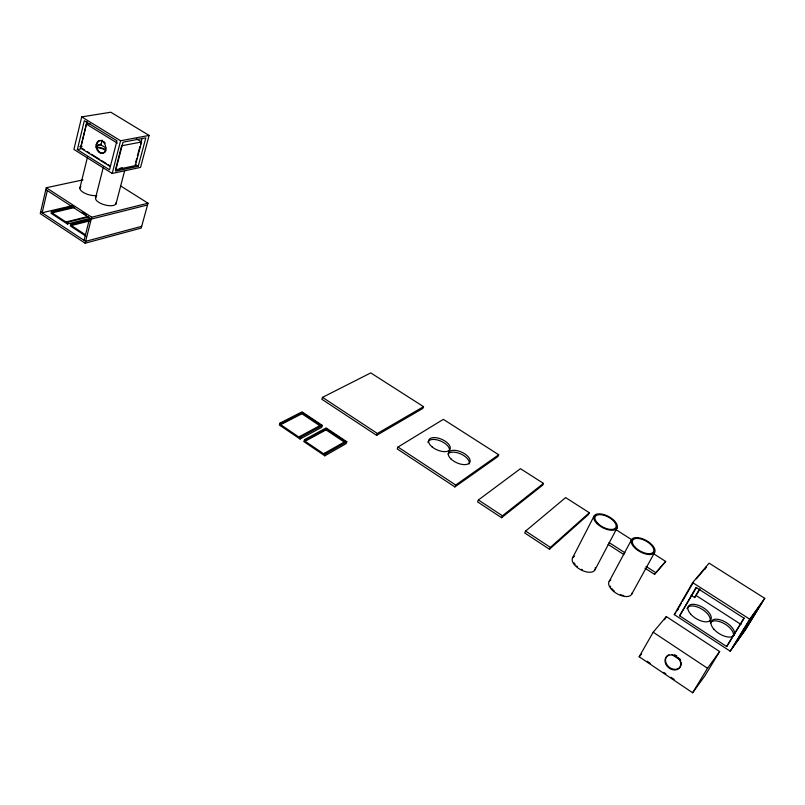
<?xml version="1.0" encoding="UTF-8"?>
<svg xmlns="http://www.w3.org/2000/svg" width="805" height="805" viewBox="0 0 805 805"><rect width="100%" height="100%" fill="white"/><g stroke="black" fill="none" stroke-linecap="round" stroke-linejoin="round"><path stroke-width="1.21" d="M83.036 179.857L46.267 187.746L40.25 213.637L85.129 243.211L141.197 228.087L148.019 203.202L120.69 185.985M47.324 190.584L42.152 212.772L72.631 205.617M72.52 206.523L51.51 211.474L51.077 213.295L67.389 224.001L89.325 218.527M88.369 216.424L67.087 221.687L66.865 222.593L52.033 212.872L52.255 211.957L73.678 206.895M81.718 116.886L73.909 149.438L112.197 173.457L140.553 167.38L149.096 135.421L110.798 112.227L81.718 116.886L120.599 140.754L149.096 135.421M77.35 149.619L84.314 120.72L116.946 140.774L109.53 169.795L77.35 149.619L80.299 149.066L87 121.434M90.029 123.527L86.447 124.131L80.641 148.08L110.164 166.544M67.389 224.001L67.831 222.17L88.56 217.038M90.301 219.262L70.82 224.132L70.377 225.964L85.883 236.137M79.806 188.35L87.463 157.196M85.39 234.748L71.343 225.541L71.575 224.625L89.264 220.188M96.218 145.775L100.907 144.89L102.104 140.13M84.072 240.373L89.707 218.085M95.443 198.372L103.342 167.148M85.129 243.211L91.72 217.209L148.019 203.202M112.197 173.457L120.599 140.754M115.92 204.148L124.664 170.71M135.793 162.026L136.739 158.474M137.363 156.1L139.879 146.631M140.503 144.266L142.072 138.349M141.579 141.972L135.31 165.629L115.437 169.845L121.636 145.786L141.579 141.972L136.307 138.752M138.229 166.283L145.806 137.866L123.014 142.163L115.538 171.123L138.229 166.283L135.17 164.391M280.06 423.068L279.365 425.02L300.034 439.017L321.658 427.364L322.382 425.443L302.026 411.848L280.06 423.068L280.995 423.702L302.267 412.804L320.793 425.171L320.43 426.137L301.925 413.76L280.653 424.678L299.44 437.407L299.802 436.421L320.793 425.171M280.653 424.678L280.995 423.702M301.925 413.76L302.267 412.804M300.034 439.017L300.748 437.065L322.382 425.443M304.542 439.631L303.817 441.583L324.828 455.821L346.059 443.676L346.814 441.754L326.116 427.928L304.542 439.631L305.487 440.275L326.397 428.914L345.214 441.492L344.842 442.448L326.025 429.88L305.125 441.251L324.234 454.191L327.494 452.34M305.125 441.251L305.487 440.275M322.523 397.348L321.819 399.23L376.629 435.354L422.786 408.467L423.541 406.666L370.763 372.896L322.523 397.348L377.384 433.472L423.541 406.666M326.025 429.88L326.397 428.914M324.234 454.191L324.616 453.205L345.214 441.492M324.828 455.821L325.572 453.859L346.814 441.754M376.629 435.354L377.384 433.472M398.012 447.047L397.237 448.928L454.865 486.914L497.882 456.566L498.708 454.765L443.354 419.345L398.012 447.047L455.711 485.033L498.708 454.765M454.865 486.914L455.711 485.033M478.412 499.975L477.546 501.867L501.555 517.696L542.59 485.214L543.466 483.403L520.453 468.681L478.412 499.975L502.451 515.804L543.466 483.403M501.555 517.696L502.451 515.804M525.625 531.069L524.709 532.95L549.453 549.262L588.385 514.546L589.31 512.735L565.633 497.591L525.625 531.069L550.399 547.38L589.31 512.735M549.453 549.262L550.399 547.38M572.466 558.096L593.999 516.186M595.086 569.648L617.123 527.828M609.184 581.401L631.663 539.501M631.563 594.412L654.586 552.552A13.192 6.42 28.9 0 0 640.247 538.072A13.192 6.42 28.9 0 0 634.471 547.581A13.192 6.42 28.9 0 0 654.586 552.552M645.016 568.209L654.515 574.337L665.665 561.437L653.167 553.448M665.665 561.437L654.515 574.337M639.18 656.759L653.187 632.217L666.329 616.58L719.64 651.557L704.959 675.717L692.642 692.773L639.18 656.759L641.535 653.932M664.528 619.729L666.329 616.58M674.248 614.597L692.662 582.609L709.094 563.148L764.75 598.326L745.531 629.651L730.195 651.195L674.248 614.597L675.838 612.686M681.322 603.227L676.935 610.854L678.504 608.962M682.58 601.053L693.246 582.528M705.16 569.065L706.408 566.921L696.335 578.855M679.621 615.805L696.043 587.409L743.971 618.17L726.673 646.546L679.621 615.805L696.516 587.499M691.173 595.338L694.624 597.572L699.595 588.998M694.624 597.572L699.968 589.18M692.642 692.773L707.515 668.261L719.64 651.557M744.243 618.119L726.673 646.546M730.195 651.195L749.777 619.226L764.75 598.326M745.048 630.094L762.144 602.241L750.149 618.985L732.802 647.311L745.048 630.094L743.277 628.947M141.68 226.326L85.592 241.369L40.673 211.806M71.343 225.541L90.21 220.791M147.526 204.993L91.247 219.081L45.835 189.618M52.033 212.872L74.654 207.509M119.995 168.235L122.31 167.742M98.492 144.739L100.877 144.296M79.715 146.721L82.15 146.269M86.447 124.131L117.379 143.169M100.907 144.89L106.22 148.19M82.13 148.412L84.213 149.71M87.322 151.662L89.405 152.96M91.478 154.258L99.8 159.46M101.873 160.758L106.029 163.355M108.112 164.663L110.184 165.961M615.674 529.459L632.338 540.125M692.662 582.609L749.777 619.226M696.234 595.599L741.063 624.479M609.063 542.54L624.901 552.753M646.023 566.378L655.532 572.506M608.097 544.371L623.915 554.585M46.267 187.746L91.72 217.209M81.989 212.268L86.175 214.985M51.51 211.474L52.255 211.957M67.087 221.687L67.831 222.17M70.82 224.132L71.575 224.625M653.187 632.217L707.515 668.261M678.213 657.896L680.265 659.265M671.984 654.626L680.356 660.201M647.079 661.167L650.209 663.27M663.753 672.396L665.846 673.805M671.048 677.307L674.177 679.42M299.802 436.421L300.748 437.065M324.616 453.205L325.572 453.859M95.926 146.963A10.777 4.116 15.6 0 1 106.21 149.941M96.318 147.446A9.7 3.703 15.6 0 1 105.586 150.122M104.107 152.789A6.521 4.699 75.7 0 1 97.264 148.523A6.521 4.699 75.7 0 1 100.102 140.462M101.591 140.442A6.521 4.699 75.7 0 1 102.597 140.774M103.563 141.368A6.521 4.699 75.7 0 1 104.449 142.203M104.851 142.706A6.521 4.699 75.7 0 1 105.214 143.24M105.858 150.807A6.521 4.699 75.7 0 1 105.274 151.763M104.922 152.165A6.521 4.699 75.7 0 1 104.529 152.507M96.841 195.514A10.606 4.317 15.2 0 1 83.821 192.727A10.606 4.317 15.2 0 1 80.923 186.609M116.121 202.578A10.646 4.377 15.4 0 1 104.509 204.832A10.646 4.377 15.4 0 1 96.117 196.933M681.141 662.213A8.563 6.792 39.4 0 1 675.808 669.358A8.563 6.792 39.4 0 1 666.268 663.562A8.563 6.792 39.4 0 1 668.915 654.787M674.439 654.757A8.563 6.792 39.4 0 1 675.244 655.079M676.039 655.471A8.563 6.792 39.4 0 1 676.804 655.934M680.336 659.859A8.563 6.792 39.4 0 1 680.688 660.633M687.007 608.771A13.101 6.521 31.2 0 1 700.893 608.55A13.101 6.521 31.2 0 1 709.94 621.239M710.332 623.12A13.272 6.571 31.8 0 1 724.53 623.794A13.272 6.571 31.8 0 1 733.275 636.383M632.036 593.084A12.94 6.671 29.5 0 1 616.238 593.265A12.94 6.671 29.5 0 1 610.844 579.992M623.714 595.509A11.652 6.007 29.5 0 1 622.637 595.277M621.54 594.976A11.652 6.007 29.5 0 1 620.424 594.593M614.165 590.94A11.652 6.007 29.5 0 1 611.81 588.566M610.703 586.946A11.652 6.007 29.5 0 1 610.301 586.141M595.308 567.485A12.709 6.571 28.4 0 1 580.556 569.658A12.709 6.571 28.4 0 1 574.539 556.164M582.468 569.86A11.441 5.917 28.4 0 1 581.391 569.346M577.427 566.74A11.441 5.917 28.4 0 1 576.591 565.985M575.162 564.436A11.441 5.917 28.4 0 1 574.116 562.856M427.847 442.327A11.592 5.796 23.5 0 1 440.496 440.959A11.592 5.796 23.5 0 1 449.271 451.102M448.023 454.02A11.683 5.866 24.1 0 1 461.235 454.151A11.683 5.866 24.1 0 1 469.114 463.972M96.187 144.679A6.531 4.699 75.7 0 0 102.456 153.282A6.531 4.699 75.7 0 0 104.127 142.857A6.531 4.699 75.7 0 0 96.187 144.679M665.554 663.592A8.573 6.802 39.4 0 0 679.108 668.311A8.573 6.802 39.4 0 0 674.016 655.371A8.573 6.802 39.4 0 0 665.554 663.592M690.589 614.004A13.111 6.51 31.1 0 0 710.574 620.152A13.111 6.51 31.1 0 0 697.512 605.038A13.111 6.51 31.1 0 0 690.589 614.004M713.864 629.158A13.283 6.561 31.8 0 0 733.949 635.316A13.283 6.561 31.8 0 0 720.535 619.931A13.283 6.561 31.8 0 0 713.864 629.158M635.326 547.41A11.874 5.776 28.9 0 0 653.439 551.898A11.874 5.776 28.9 0 0 640.538 538.867A11.874 5.776 28.9 0 0 635.326 547.41M596.797 523.411A12.95 6.319 27.8 0 0 616.811 528.412A12.95 6.319 27.8 0 0 603.026 514.345A12.95 6.319 27.8 0 0 596.797 523.411M597.672 523.26A11.652 5.685 27.8 0 0 615.684 527.768A11.652 5.685 27.8 0 0 603.287 515.109A11.652 5.685 27.8 0 0 597.672 523.26M432.104 446.896A11.602 5.786 23.5 0 0 450.076 449.26A11.602 5.786 23.5 0 0 436.129 437.719A11.602 5.786 23.5 0 0 432.104 446.896M451.132 459.102A11.693 5.856 24.1 0 0 469.647 462.674A11.693 5.856 24.1 0 0 456.858 450.599A11.693 5.856 24.1 0 0 451.132 459.102"/></g></svg>
